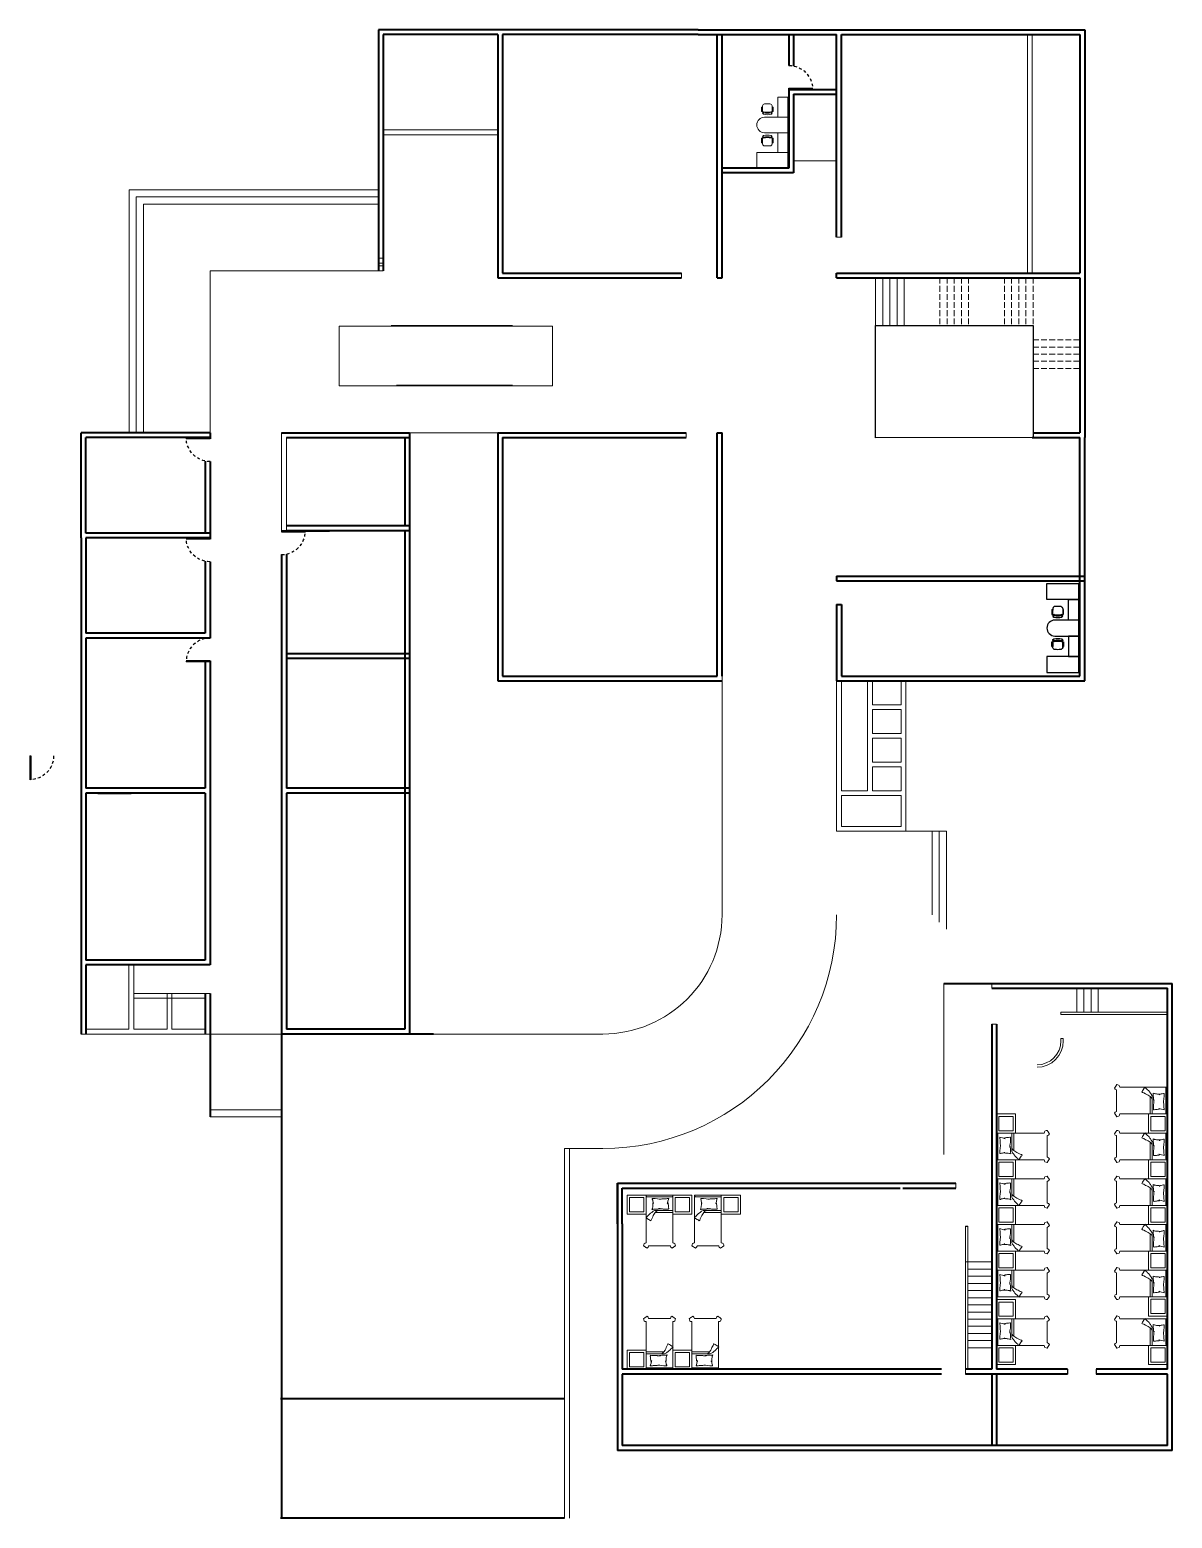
# Model space of a CAD drawing. Header units: metres. Extents: x -846 to 2173, y -239 to 2157.
# Drawn here: x -173.2 to -125.4, y -238.9 to -176.5 of the extents above; entities that cross this region are included whole.
import ezdxf

# ---------------------------------------------------------------- set-up
doc = ezdxf.new("R2010")
doc.units = ezdxf.units.M
doc.header["$MEASUREMENT"] = 0
doc.linetypes.add('ACAD_ISO02W100', pattern=[15, 12, -3])
for name, color, linetype, lineweight in [('furniture', 220, 'Continuous', 13), ('interiors', 133, 'Continuous', 13), ('JO_ DOOR LINE', 50, 'Continuous', 18), ('JO_SECTION LINE', 7, 'Continuous', 40), ('section line', 104, 'Continuous', 40)]:
    doc.layers.add(name, color=color, linetype=linetype, lineweight=lineweight)

# ---------------------------------------------------------------- blocks, each defined once
blk = doc.blocks.new('door 100cm')
at = {"linetype": 'ByBlock', "lineweight": -3}
blk.add_line((4284.8, 6341.1), (4289.8, 6341.1), dxfattribs=at)
at = {"layer": 'JO_ DOOR LINE', "lineweight": -3}
for p, q in [((4284.8, 6341.1), (4284.8, 6441.1)), ((4289.8, 6341.1), (4289.8, 6441.1))]:
    blk.add_line(p, q, dxfattribs=at)
at = {"layer": 'JO_ DOOR LINE', "linetype": 'ACAD_ISO02W100', "lineweight": -3}
blk.add_arc((4284.8, 6341.1), 100, 0, 90, dxfattribs=at)
blk = doc.blocks.new('A$C89509515')
at = {"layer": 'JO_SECTION LINE', "lineweight": -2}
blk.add_blockref('door 100cm', (-4284.8, -6341.1), dxfattribs=at)
blk = doc.blocks.new('sidetable')
at = {"layer": 'furniture'}
for points in [[(-37.824, -86.501), (-37.024, -86.501), (-37.024, -87.301), (-37.824, -87.301)], [(-37.724, -86.601), (-37.124, -86.601), (-37.124, -87.201), (-37.724, -87.201)]]:
    blk.add_lwpolyline(points, close=True, dxfattribs=at)
blk = doc.blocks.new('single bed')
at = {"layer": 'furniture'}
for p, q in [((3736.554, 1456.282), (3737.319, 1456.282)), ((3736.587, 1456.196), (3737.319, 1456.196))]:
    blk.add_line(p, q, dxfattribs=at)
for points in [[(3737.319, 1456.921), (3736.201, 1456.921), (3736.201, 1454.926)], [(3737.287, 1456.857), (3736.233, 1456.857)], [(3736.821, 1456.356), (3736.797, 1456.354), (3736.764, 1456.348), (3736.728, 1456.342), (3736.698, 1456.338), (3736.662, 1456.335), (3736.612, 1456.333), (3736.559, 1456.329), (3736.51, 1456.327), (3736.476, 1456.325), (3736.449, 1456.323), (3736.443, 1456.325), (3736.46, 1456.359), (3736.464, 1456.378), (3736.474, 1456.426), (3736.481, 1456.469), (3736.483, 1456.502), (3736.483, 1456.549), (3736.487, 1456.581), (3736.491, 1456.604), (3736.493, 1456.612)], [(3736.801, 1456.755), (3736.683, 1456.769), (3736.574, 1456.782), (3736.456, 1456.778), (3736.456, 1456.751), (3736.474, 1456.705), (3736.478, 1456.664), (3736.488, 1456.628), (3736.497, 1456.601), (3736.506, 1456.587), (3736.51, 1456.569)], [(3737.103, 1456.621), (3737.12, 1456.572), (3737.122, 1456.555), (3737.122, 1456.542), (3737.131, 1456.496), (3737.135, 1456.456), (3737.137, 1456.416), (3737.146, 1456.367), (3737.141, 1456.352), (3737.138, 1456.333), (3737.097, 1456.34), (3737.047, 1456.338), (3737.013, 1456.34), (3736.914, 1456.34), (3736.886, 1456.346), (3736.861, 1456.348), (3736.837, 1456.352), (3736.808, 1456.354), (3736.772, 1456.357), (3736.743, 1456.361), (3736.719, 1456.361)], [(3736.751, 1456.751), (3736.824, 1456.755), (3736.856, 1456.76), (3736.897, 1456.764), (3736.942, 1456.764), (3737.019, 1456.769), (3737.051, 1456.773), (3737.083, 1456.778), (3737.115, 1456.782), (3737.147, 1456.782), (3737.133, 1456.737), (3737.115, 1456.669), (3737.097, 1456.601), (3737.092, 1456.578), (3737.083, 1456.56)], [(3737.319, 1454.926), (3737.319, 1456.921)], [(3736.681, 1456.282), (3736.554, 1456.282), (3736.495, 1456.245), (3736.467, 1456.228), (3736.447, 1456.214), (3736.433, 1456.2), (3736.41, 1456.186), (3736.388, 1456.169), (3736.363, 1456.149), (3736.334, 1456.121), (3736.306, 1456.09), (3736.286, 1456.07), (3736.247, 1456.031), (3736.23, 1456.017), (3736.219, 1456.006), (3736.199, 1455.994), (3736.199, 1455.989), (3736.191, 1455.98), (3736.21, 1455.969), (3736.239, 1455.949), (3736.303, 1455.907), (3736.346, 1455.882), (3736.371, 1455.865), (3736.396, 1455.851), (3736.396, 1455.851), (3736.416, 1455.873), (3736.433, 1455.927), (3736.478, 1456.006), (3736.501, 1456.062), (3736.529, 1456.115), (3736.585, 1456.194), (3736.616, 1456.231), (3736.639, 1456.251), (3736.664, 1456.27), (3736.68, 1456.281)], [(3736.201, 1454.926), (3736.17, 1454.915), (3736.146, 1454.915), (3736.118, 1454.901), (3736.1, 1454.839), (3736.087, 1454.802), (3736.154, 1454.754), (3736.191, 1454.732), (3736.198, 1454.725), (3736.236, 1454.7), (3736.283, 1454.735), (3736.304, 1454.788), (3736.309, 1454.793)], [(3736.309, 1454.793), (3737.211, 1454.793)], [(3737.319, 1454.926), (3737.349, 1454.915), (3737.374, 1454.915), (3737.402, 1454.901), (3737.42, 1454.839), (3737.432, 1454.802), (3737.365, 1454.754), (3737.328, 1454.732), (3737.321, 1454.725), (3737.284, 1454.7), (3737.236, 1454.735), (3737.215, 1454.788), (3737.211, 1454.793)]]:
    blk.add_lwpolyline(points, dxfattribs=at)
for centre, start, end in [((3736.233, 1456.889), 180, 270), ((3737.287, 1456.889), 270, 0)]:
    blk.add_arc(centre, 0.032, start, end, dxfattribs=at)
blk = doc.blocks.new('bed with table(single)')
at = {"layer": 'interiors'}
blk.add_blockref('sidetable', (116.08, 109.519), dxfattribs=at)
at = {"layer": 'section line', "rotation": 90}
blk.add_blockref('single bed', (1535.177, -3715.101), dxfattribs=at)
blk = doc.blocks.new('CH3')
for p, q in [((-259, 349), (-259, 141)), ((-218, 349), (-259, 349)), ((-218, 142), (-218, 349)), ((-218, 89), (-218, 163)), ((259, 350), (218, 350)), ((218, 350), (218, 142)), ((218, 87), (218, 162)), ((259, 142), (259, 350))]:
    blk.add_line(p, q)
at = {"linetype": 'Continuous'}
for p, q in [((-218, 141), (-259, 141)), ((259, 142), (218, 142))]:
    blk.add_line(p, q, dxfattribs=at)
for centre, radius, start, end in [((-163, 416), 55.3, 99.89884, 279.75221), ((-111, 115), 111, 193.25658, 265.9234), ((-166, 436), 35.2, 94.91276, 274.91276), ((0, -348), 836, 78.08993, 101.91007), ((-4, -349), 766, 78.01124, 101.98876), ((18, -535), 913, 91.15667, 100.87136), ((0, 1666), 1666, 265.9234, 274.0766), ((-18, -535), 913, 79.12864, 88.84333), ((111, 115), 111, 274.0766, 345.83344), ((163, 416), 55.3, 260.24779, 80.10116), ((159, 437), 36.2, 265.08724, 70.32125)]:
    blk.add_arc(centre, radius, start, end, dxfattribs=at)
for centre, start, end in [((-181, 309), 90.72261, 132.8382), ((180, 309), 47.1618, 87.57171)]:
    blk.add_arc(centre, 54.9, start, end)
blk = doc.blocks.new('A$C37232429')
for p, q in [((1650, 1400), (1650, 1450)), ((1650, 1450), (2350, 1450)), ((1650, 1400), (1650, 350)), ((2350, 1400), (1650, 1400)), ((2350, 1400), (1650, 1400)), ((2350, 1450), (2350, 1400)), ((2350, 350), (2350, 1400))]:
    blk.add_line(p, q)
for points in [[(1600, 1450), (1600, 1400), (50, 1400), (50, 1450)], [(750, 0), (50, 0), (50, 1400), (750, 1400)], [(750, 950), (750, 1400), (1650, 1400), (1650, 950)], [(1650, 1400), (1600, 1400), (1600, 1450), (1650, 1450)], [(2350, 1400), (2400, 1400), (2400, 1450), (2350, 1450)], [(3250, 950), (3250, 1400), (2350, 1400), (2350, 950)], [(2400, 1450), (2400, 1400), (3950, 1400), (3950, 1450)], [(3250, 0), (3950, 0), (3950, 1400), (3250, 1400)]]:
    blk.add_lwpolyline(points, close=True)
blk.add_arc((2000, 350), 350, 180, 0)
at = {"rotation": 270}
blk.add_blockref('CH3', (1050, 475), dxfattribs=at)
at = {"extrusion": (0, 0, -1), "zscale": -1, "rotation": 270}
blk.add_blockref('CH3', (-2950, 475), dxfattribs=at)

msp = doc.modelspace()

# ---------------------------------------------------------------- linework, layer by layer
for p, q in [((-134.023, -226.7), (-133.923, -226.7)), ((-129.74, -232.699), (-129.74, -232.899)), ((-128.54, -232.699), (-128.54, -232.899))]:
    msp.add_line(p, q)
msp.add_lwpolyline([(-137.79, -188.945), (-131.19, -188.945), (-131.19, -193.645), (-137.79, -193.647)], close=True)
at = {"layer": 'furniture'}
for p, q in [((-141.47, -179.375), (-141.423, -179.375)), ((-141.47, -180.21), (-142.444, -180.21)), ((-141.47, -180.86), (-141.47, -180.21)), ((-141.47, -180.21), (-141.423, -180.21)), ((-141.47, -180.86), (-141.47, -180.21)), ((-141.423, -180.21), (-141.423, -180.86)), ((-142.444, -180.86), (-141.47, -180.86)), ((-141.423, -180.86), (-141.47, -180.86))]:
    msp.add_line(p, q, dxfattribs=at)
for points in [[(-141.887, -179.375), (-141.47, -179.375), (-141.47, -180.21), (-141.887, -180.21)], [(-141.47, -180.21), (-141.47, -180.164), (-141.423, -180.164), (-141.423, -180.21)], [(-141.887, -181.696), (-141.47, -181.696), (-141.47, -180.86), (-141.887, -180.86)], [(-141.47, -180.86), (-141.47, -180.906), (-141.423, -180.906), (-141.423, -180.86)], [(-141.423, -180.906), (-141.47, -180.906), (-141.47, -182.345), (-141.423, -182.345)], [(-142.769, -181.696), (-142.769, -182.345), (-141.47, -182.345), (-141.47, -181.696)]]:
    msp.add_lwpolyline(points, close=True, dxfattribs=at)
msp.add_lwpolyline([(-141.423, -179.375), (-141.423, -180.164), (-141.47, -180.164), (-141.47, -179.375)], dxfattribs=at)
msp.add_arc((-142.444, -180.535), 0.325, 90, 270, dxfattribs=at)
at = {"layer": 'interiors'}
for p, q in [((-158.423, -176.745), (-158.423, -180.745)), ((-131.423, -176.745), (-131.423, -186.745)), ((-131.223, -176.745), (-131.223, -186.745)), ((-158.423, -180.745), (-153.623, -180.745)), ((-158.423, -180.945), (-153.623, -180.945)), ((-141.223, -182.045), (-139.423, -182.045)), ((-169.076, -183.252), (-158.623, -183.252)), ((-168.776, -183.552), (-158.623, -183.552)), ((-168.476, -183.852), (-158.623, -183.852)), ((-131.423, -184.545), (-131.423, -186.545)), ((-131.223, -184.545), (-131.223, -186.545)), ((-158.623, -186.125), (-158.423, -186.125)), ((-158.623, -186.325), (-158.423, -186.325)), ((-158.623, -186.445), (-158.423, -186.445)), ((-131.423, -186.545), (-131.423, -186.745)), ((-131.223, -186.545), (-131.223, -186.745)), ((-158.623, -186.645), (-165.682, -186.645)), ((-165.682, -193.445), (-165.682, -186.645)), ((-158.623, -186.645), (-158.423, -186.645)), ((-137.79, -186.945), (-137.79, -188.945)), ((-137.49, -186.945), (-137.49, -188.945)), ((-137.19, -186.945), (-137.19, -188.945)), ((-136.89, -186.945), (-136.89, -188.945)), ((-136.59, -186.945), (-136.59, -188.945)), ((-153.008, -188.945), (-158.096, -188.945)), ((-137.79, -188.945), (-131.19, -188.945)), ((-153.008, -191.445), (-157.866, -191.445)), ((-165.682, -193.445), (-169.076, -193.445)), ((-158.123, -193.445), (-162.682, -193.445)), ((-162.682, -197.545), (-162.682, -193.445)), ((-162.482, -197.545), (-162.482, -193.645)), ((-153.623, -193.445), (-157.323, -193.445)), ((-131.19, -193.445), (-131.19, -193.645)), ((-131.19, -193.445), (-131.19, -193.645)), ((-144.223, -203.645), (-144.223, -203.845)), ((-144.223, -203.845), (-144.223, -213.645)), ((-139.423, -203.845), (-139.423, -210.145)), ((-139.223, -203.845), (-139.223, -208.445)), ((-138.123, -208.445), (-138.123, -203.845)), ((-137.923, -204.845), (-137.923, -203.845)), ((-136.723, -203.845), (-136.723, -204.845)), ((-136.523, -203.845), (-136.523, -210.145)), ((-136.723, -204.845), (-137.923, -204.845)), ((-136.723, -205.045), (-137.923, -205.045)), ((-137.923, -206.045), (-137.923, -205.045)), ((-136.723, -205.045), (-136.723, -206.045)), ((-136.723, -206.045), (-137.923, -206.045)), ((-136.723, -206.245), (-137.923, -206.245)), ((-137.923, -207.245), (-137.923, -206.245)), ((-136.723, -206.245), (-136.723, -207.245)), ((-136.723, -207.245), (-137.923, -207.245)), ((-136.723, -207.445), (-137.923, -207.445)), ((-137.923, -208.445), (-137.923, -207.445)), ((-136.723, -207.445), (-136.723, -208.445)), ((-138.123, -208.445), (-139.223, -208.445)), ((-136.723, -208.645), (-139.223, -208.645)), ((-139.223, -208.645), (-139.223, -209.945)), ((-136.723, -208.445), (-137.923, -208.445)), ((-136.723, -208.645), (-136.723, -209.945)), ((-134.823, -210.145), (-139.423, -210.145)), ((-136.723, -209.945), (-139.223, -209.945)), ((-135.423, -210.145), (-135.423, -213.652)), ((-135.123, -210.145), (-135.123, -213.952)), ((-134.823, -210.145), (-134.823, -214.252)), ((-169.082, -218.445), (-169.082, -215.745)), ((-168.882, -218.445), (-168.882, -215.745)), ((-165.882, -216.945), (-168.882, -216.945)), ((-165.882, -217.145), (-168.882, -217.145)), ((-167.582, -216.945), (-165.882, -216.945)), ((-167.482, -218.445), (-167.482, -216.945)), ((-167.282, -218.445), (-167.282, -216.945)), ((-165.682, -216.945), (-165.882, -216.945)), ((-134.923, -216.53), (-134.923, -223.702)), ((-134.923, -216.53), (-132.923, -216.53)), ((-132.923, -216.53), (-132.923, -216.73)), ((-125.557, -217.73), (-130.023, -217.73)), ((-130.023, -217.83), (-130.023, -217.73)), ((-165.882, -218.645), (-165.882, -218.22)), ((-132.923, -218.23), (-132.723, -218.23)), ((-125.557, -217.83), (-130.023, -217.83)), ((-129.923, -217.83), (-130.023, -217.83)), ((-162.682, -218.645), (-171.082, -218.645)), ((-169.082, -218.445), (-170.882, -218.445)), ((-170.882, -218.445), (-169.382, -218.445)), ((-170.882, -218.445), (-169.082, -218.445)), ((-167.482, -218.445), (-168.882, -218.445)), ((-165.882, -218.445), (-167.282, -218.445)), ((-162.682, -218.52), (-162.682, -221.52)), ((-156.323, -218.645), (-149.223, -218.645)), ((-130.023, -218.938), (-130.023, -218.834)), ((-130.023, -218.834), (-129.923, -218.834)), ((-129.923, -218.938), (-129.923, -218.834)), ((-162.682, -221.82), (-165.682, -221.82)), ((-162.682, -222.12), (-165.682, -222.12)), ((-150.823, -223.445), (-150.823, -238.945)), ((-149.223, -223.445), (-150.823, -223.445)), ((-150.623, -223.445), (-150.623, -238.945)), ((-134.423, -224.901), (-134.423, -225.101)), ((-134.023, -228.2), (-134.023, -226.7)), ((-133.923, -228.2), (-133.923, -226.7)), ((-134.023, -232.899), (-134.023, -228.2)), ((-133.923, -232.699), (-133.923, -228.2))]:
    msp.add_line(p, q, dxfattribs=at)
at = {"layer": 'interiors', "ltscale": 0.5}
for p, q in [((-144.223, -182.345), (-144.223, -182.545)), ((-169.076, -183.252), (-169.076, -193.445)), ((-168.776, -183.552), (-168.776, -193.445)), ((-168.476, -183.852), (-168.476, -193.445)), ((-139.223, -185.245), (-139.423, -185.245)), ((-145.923, -186.745), (-145.923, -186.945)), ((-145.723, -193.445), (-145.723, -193.645))]:
    msp.add_line(p, q, dxfattribs=at)
at = {"layer": 'interiors', "linetype": 'ACAD_ISO02W100', "ltscale": 0.02}
for p, q in [((-135.09, -186.945), (-135.09, -188.945)), ((-134.79, -186.945), (-134.79, -188.945)), ((-134.49, -186.945), (-134.49, -188.945)), ((-134.19, -186.945), (-134.19, -188.945)), ((-133.89, -186.945), (-133.89, -188.945)), ((-132.39, -186.945), (-132.39, -188.945)), ((-132.09, -186.945), (-132.09, -188.945)), ((-131.79, -186.945), (-131.79, -188.945)), ((-131.49, -186.945), (-131.49, -188.945)), ((-131.19, -186.945), (-131.19, -188.945)), ((-131.19, -186.945), (-131.19, -193.445)), ((-131.19, -189.545), (-129.223, -189.545)), ((-131.19, -189.845), (-129.223, -189.845)), ((-131.19, -190.145), (-129.223, -190.145)), ((-131.19, -190.445), (-129.223, -190.445)), ((-131.19, -190.745), (-129.223, -190.745))]:
    msp.add_line(p, q, dxfattribs=at)
at = {"layer": 'interiors', "linetype": 'ACAD_ISO02W100', "ltscale": 0.1}
for p, q in [((-129.357, -217.73), (-129.357, -216.73)), ((-129.057, -217.73), (-129.057, -216.73)), ((-128.757, -217.73), (-128.757, -216.73)), ((-128.757, -217.73), (-128.757, -216.73)), ((-128.757, -217.73), (-128.757, -216.73)), ((-128.757, -217.73), (-128.757, -216.73)), ((-128.457, -217.73), (-128.457, -216.73)), ((-134.023, -228.2), (-132.923, -228.2)), ((-133.923, -228.5), (-132.923, -228.5)), ((-133.923, -228.8), (-132.923, -228.8)), ((-133.923, -229.1), (-132.923, -229.1)), ((-133.923, -229.4), (-132.923, -229.4)), ((-133.923, -229.4), (-132.923, -229.4)), ((-133.923, -229.4), (-132.923, -229.4)), ((-133.923, -229.4), (-132.923, -229.4)), ((-133.923, -229.7), (-132.923, -229.7)), ((-133.923, -230), (-132.923, -230)), ((-133.923, -230.3), (-132.923, -230.3)), ((-133.923, -230.6), (-132.923, -230.6)), ((-133.923, -230.9), (-132.923, -230.9)), ((-133.923, -230.9), (-132.923, -230.9)), ((-133.923, -231.2), (-132.923, -231.2)), ((-133.923, -231.5), (-132.923, -231.5)), ((-133.923, -231.8), (-132.923, -231.8))]:
    msp.add_line(p, q, dxfattribs=at)
at = {"layer": 'interiors'}
msp.add_lwpolyline([(-160.275, -188.966), (-151.323, -188.966), (-151.323, -191.466), (-160.275, -191.466)], close=True, dxfattribs=at)
for centre, radius in [((-149.223, -213.645), 5), ((-149.223, -213.645), 9.8), ((-131.023, -218.938), 1), ((-131.023, -218.938), 1.1)]:
    msp.add_arc(centre, radius, 270, 0, dxfattribs=at)
at = {"layer": 'section line'}
for p, q in [((-153.623, -176.545), (-158.623, -176.545)), ((-158.623, -176.545), (-158.623, -186.645)), ((-145.223, -176.545), (-153.623, -176.545)), ((-145.223, -176.545), (-139.223, -176.545)), ((-145.223, -176.545), (-141.223, -176.545)), ((-139.223, -176.545), (-129.023, -176.545)), ((-129.023, -176.545), (-129.023, -184.545)), ((-153.623, -176.745), (-158.423, -176.745)), ((-158.423, -176.745), (-158.423, -186.645)), ((-153.623, -176.745), (-153.623, -179.045)), ((-153.623, -176.745), (-153.623, -186.945)), ((-145.223, -176.745), (-153.423, -176.745)), ((-153.423, -176.745), (-153.423, -186.745)), ((-145.423, -176.745), (-152.423, -176.745)), ((-145.223, -176.745), (-141.423, -176.745)), ((-145.223, -176.745), (-141.423, -176.745)), ((-144.423, -186.945), (-144.423, -176.745)), ((-144.223, -182.545), (-144.223, -176.745)), ((-141.444, -176.745), (-139.423, -176.745)), ((-141.423, -176.745), (-141.423, -178.045)), ((-141.223, -176.745), (-141.223, -178.066)), ((-141.223, -176.745), (-141.223, -178.066)), ((-139.423, -179.045), (-139.423, -176.745)), ((-139.223, -185.245), (-139.223, -176.745)), ((-139.223, -176.745), (-129.223, -176.745)), ((-129.223, -176.745), (-129.223, -184.545)), ((-153.423, -179.045), (-153.423, -186.745)), ((-153.423, -179.045), (-153.423, -179.277)), ((-141.423, -179.045), (-141.423, -182.345)), ((-141.423, -179.045), (-139.423, -179.045)), ((-139.423, -185.245), (-139.423, -178.745)), ((-153.623, -179.245), (-153.623, -186.945)), ((-141.223, -179.245), (-141.223, -182.545)), ((-141.223, -179.245), (-139.423, -179.245)), ((-141.423, -182.345), (-144.223, -182.345)), ((-144.223, -186.945), (-144.223, -182.545)), ((-141.223, -182.545), (-144.223, -182.545)), ((-129.223, -184.545), (-129.223, -186.545)), ((-129.023, -184.545), (-129.023, -186.545)), ((-129.223, -186.545), (-129.223, -186.745)), ((-129.023, -186.545), (-129.023, -186.945)), ((-153.623, -186.945), (-145.923, -186.945)), ((-153.423, -186.745), (-145.923, -186.745)), ((-153.423, -186.945), (-145.923, -186.945)), ((-144.423, -186.945), (-144.223, -186.945)), ((-144.423, -186.945), (-144.223, -186.945)), ((-139.423, -186.745), (-129.223, -186.745)), ((-139.423, -186.945), (-139.423, -186.745)), ((-139.423, -186.945), (-139.423, -186.745)), ((-139.423, -186.945), (-129.223, -186.945)), ((-129.223, -186.945), (-129.223, -193.445)), ((-129.023, -186.945), (-129.023, -193.645)), ((-165.682, -193.445), (-171.082, -193.445)), ((-171.082, -197.845), (-171.082, -193.445)), ((-165.682, -193.645), (-170.882, -193.645)), ((-170.882, -197.645), (-170.882, -193.645)), ((-165.682, -193.445), (-165.682, -193.695)), ((-162.682, -193.445), (-157.323, -193.445)), ((-162.482, -193.645), (-157.323, -193.645)), ((-157.523, -193.645), (-157.523, -197.345)), ((-157.323, -193.445), (-157.323, -218.645)), ((-153.623, -193.445), (-145.723, -193.445)), ((-153.623, -193.445), (-153.623, -203.845)), ((-153.423, -193.645), (-145.723, -193.645)), ((-153.423, -193.645), (-153.423, -203.645)), ((-144.423, -193.445), (-144.223, -193.445)), ((-144.423, -193.445), (-144.223, -193.445)), ((-144.423, -203.645), (-144.423, -193.445)), ((-144.223, -203.645), (-144.223, -193.445)), ((-131.223, -193.645), (-129.223, -193.645)), ((-131.19, -193.445), (-129.223, -193.445)), ((-130.723, -193.445), (-129.223, -193.445)), ((-129.223, -203.645), (-129.223, -193.645)), ((-129.023, -203.845), (-129.023, -193.645)), ((-165.882, -194.625), (-165.882, -197.645)), ((-165.682, -194.645), (-165.682, -197.895)), ((-165.682, -197.645), (-170.882, -197.645)), ((-162.682, -197.545), (-160.682, -197.545)), ((-159.482, -197.345), (-162.482, -197.345)), ((-157.323, -197.545), (-162.482, -197.545)), ((-157.323, -197.345), (-161.282, -197.345)), ((-157.323, -197.345), (-161.182, -197.345)), ((-157.323, -197.345), (-160.982, -197.345)), ((-159.082, -197.545), (-160.382, -197.545)), ((-157.523, -197.545), (-157.523, -218.445)), ((-153.623, -197.545), (-153.623, -203.845)), ((-171.082, -197.845), (-171.082, -202.845)), ((-165.682, -197.845), (-170.882, -197.845)), ((-167.382, -197.845), (-170.882, -197.845)), ((-170.882, -197.845), (-170.882, -201.845)), ((-165.882, -198.825), (-165.882, -201.845)), ((-165.682, -198.845), (-165.682, -202.045)), ((-162.682, -198.545), (-162.682, -202.345)), ((-162.482, -198.525), (-162.482, -202.345)), ((-162.482, -198.525), (-162.482, -202.345)), ((-139.423, -199.445), (-139.423, -199.645)), ((-139.423, -199.445), (-129.023, -199.445)), ((-139.423, -199.645), (-129.023, -199.645)), ((-139.423, -200.645), (-139.423, -203.845)), ((-139.423, -200.645), (-139.223, -200.645)), ((-139.223, -200.645), (-139.223, -203.645)), ((-165.882, -201.845), (-170.882, -201.845)), ((-165.882, -201.845), (-170.882, -201.845)), ((-165.682, -202.045), (-170.882, -202.045)), ((-170.882, -202.045), (-170.882, -208.345)), ((-162.682, -202.345), (-162.682, -218.52)), ((-162.682, -202.345), (-162.682, -218.52)), ((-162.482, -202.345), (-162.482, -208.345)), ((-162.482, -202.693), (-157.323, -202.693)), ((-171.082, -202.845), (-171.082, -218.645)), ((-165.882, -202.995), (-165.882, -208.345)), ((-165.682, -202.995), (-165.682, -215.745)), ((-162.482, -202.893), (-157.323, -202.893)), ((-153.623, -203.845), (-144.223, -203.845)), ((-153.423, -203.645), (-144.423, -203.645)), ((-139.423, -203.845), (-139.023, -203.845)), ((-139.223, -203.645), (-131.423, -203.645)), ((-139.223, -203.645), (-129.223, -203.645)), ((-139.223, -203.845), (-136.723, -203.845)), ((-137.423, -203.845), (-129.023, -203.845)), ((-165.882, -208.345), (-170.882, -208.345)), ((-157.323, -208.345), (-162.482, -208.345)), ((-170.882, -208.545), (-170.882, -215.545)), ((-170.882, -208.545), (-170.882, -215.545)), ((-165.882, -208.545), (-170.882, -208.545)), ((-168.882, -208.545), (-170.882, -208.545)), ((-165.882, -208.545), (-165.882, -215.545)), ((-157.323, -208.545), (-162.482, -208.545)), ((-157.323, -208.545), (-162.482, -208.545)), ((-162.482, -208.545), (-162.482, -218.445)), ((-165.882, -215.545), (-170.882, -215.545)), ((-170.882, -215.745), (-170.882, -218.645)), ((-165.682, -215.745), (-170.882, -215.745)), ((-165.882, -216.945), (-165.882, -218.645)), ((-165.682, -216.945), (-165.682, -222.12)), ((-134.923, -216.53), (-125.357, -216.53)), ((-132.923, -216.73), (-125.557, -216.73)), ((-125.557, -232.699), (-125.557, -216.73)), ((-125.357, -236.099), (-125.357, -216.53)), ((-132.923, -218.23), (-132.923, -225.902)), ((-132.723, -218.23), (-132.723, -232.699)), ((-162.682, -218.52), (-162.682, -238.945)), ((-156.323, -218.645), (-162.682, -218.645)), ((-157.523, -218.445), (-162.482, -218.445)), ((-148.604, -224.901), (-148.604, -236.099)), ((-148.604, -226.601), (-148.604, -224.901)), ((-148.604, -224.901), (-134.423, -224.901)), ((-148.404, -226.601), (-148.404, -225.101)), ((-148.404, -225.101), (-136.754, -225.101)), ((-136.654, -225.101), (-134.423, -225.101)), ((-132.923, -225.902), (-132.923, -232.699)), ((-148.404, -226.601), (-148.404, -232.699)), ((-135.023, -232.699), (-148.404, -232.699)), ((-132.923, -232.699), (-134.023, -232.699)), ((-129.74, -232.699), (-132.723, -232.699)), ((-125.557, -232.699), (-128.54, -232.699)), ((-148.404, -232.899), (-148.404, -235.899)), ((-135.023, -232.899), (-148.404, -232.899)), ((-129.74, -232.899), (-134.023, -232.899)), ((-132.923, -232.899), (-132.923, -235.899)), ((-132.723, -232.899), (-132.723, -235.899)), ((-125.557, -232.899), (-128.54, -232.899)), ((-125.557, -235.899), (-125.557, -232.899)), ((-150.823, -233.945), (-162.723, -233.945)), ((-125.357, -236.099), (-148.604, -236.099)), ((-125.557, -235.899), (-148.404, -235.899)), ((-150.823, -238.945), (-162.723, -238.945))]:
    msp.add_line(p, q, dxfattribs=at)
at = {"layer": 'section line', "ltscale": 0.5}
for q in [(-168.982, -208.545), (-169.282, -208.545)]:
    msp.add_line((-170.382, -208.545), q, dxfattribs=at)

# ---------------------------------------------------------------- block references
at = {"xscale": 0.0009557563754140842, "yscale": 0.0009557563754140842, "zscale": 0.0009557563754140842, "rotation": 270}
msp.add_blockref('A$C37232429', (-130.609, -199.714), dxfattribs=at)
for p, rotation in [((-47.302, -199.78), 180), ((-47.302, -201.698), 180), ((-47.302, -203.615), 180), ((-168.504, -147.145), 270), ((-166.473, -147.145), 270), ((-47.302, -205.533), 180), ((-47.302, -207.45), 180), ((-125.186, -310.955), 90), ((-123.268, -310.955), 90), ((-47.302, -209.481), 180)]:
    msp.add_blockref('bed with table(single)', p, dxfattribs=dict(rotation=rotation))
for p in [(-210.979, -245.016), (-210.979, -246.933), (-210.979, -248.851), (-210.979, -250.768), (-210.979, -252.799)]:
    msp.add_blockref('bed with table(single)', p)
at = {"layer": 'furniture', "xscale": 0.0009283734974549418, "yscale": 0.0009283734974549418, "zscale": 0.0009283734974549418, "rotation": 180}
msp.add_blockref('CH3', (-142.328, -179.653), dxfattribs=at)
at = {"layer": 'furniture', "extrusion": (0, 0, -1), "xscale": 0.0009283734974549418, "yscale": 0.0009283734974549418, "zscale": -0.0009283734974549418}
msp.add_blockref('CH3', (142.328, -181.417), dxfattribs=at)
at = {"layer": 'interiors', "rotation": 180}
msp.add_blockref('sidetable', (-185.227, -312.702), dxfattribs=at)
at = {"layer": 'interiors'}
msp.add_blockref('sidetable', (-94.899, -145.198), dxfattribs=at)
at = {"layer": 'section line', "yscale": 0.01, "zscale": 0.01}
for p, xscale, rotation in [((-141.423, -179.045), -0.01, 270), ((-165.682, -193.645), -0.01, 90), ((-162.682, -197.545), 0.01, 270), ((-165.682, -197.845), -0.01, 90), ((-165.682, -203.045), 0.01, 89.99999999999997), ((-173.236, -206.984), -0.01, 180)]:
    msp.add_blockref('A$C89509515', p, dxfattribs=dict(at, xscale=xscale, rotation=rotation))

doc.saveas('drawing.dxf')
